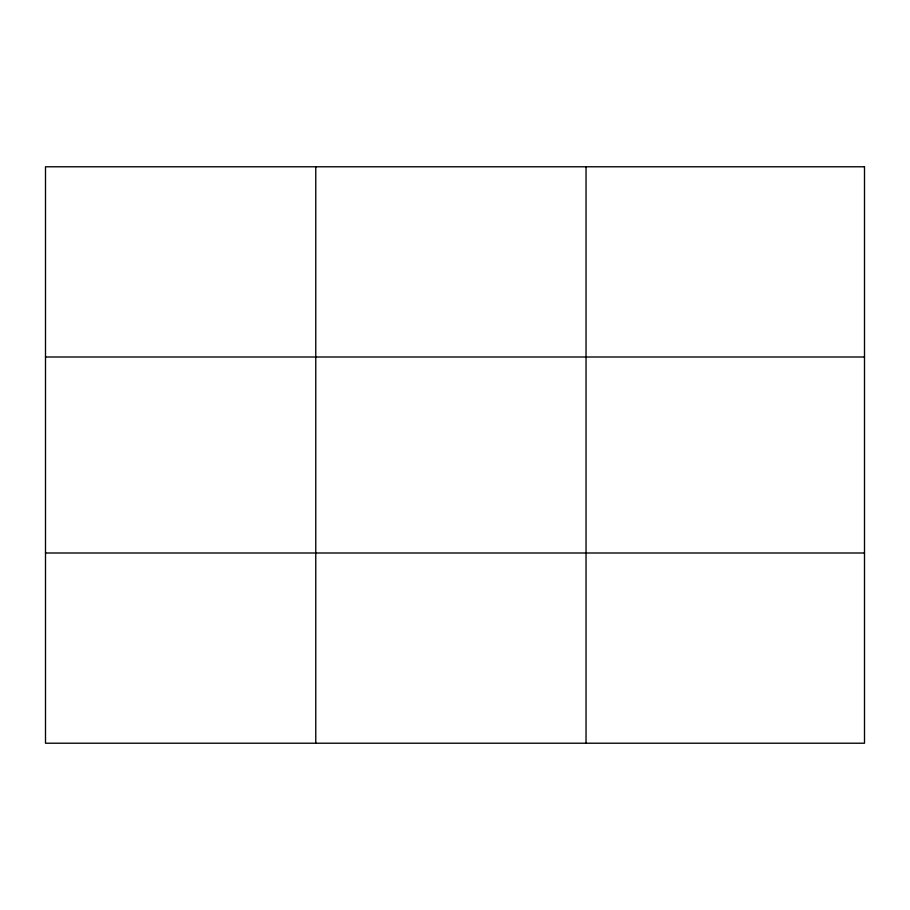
<?xml version="1.0" encoding="UTF-8"?>
<svg xmlns="http://www.w3.org/2000/svg" width="910" height="910" viewBox="0 0 910 910"><rect width="100%" height="100%" fill="white"/><g stroke="black" fill="none" stroke-linecap="round" stroke-linejoin="round"><path stroke-width="1.36" d="M315.77 166.78L315.77 743.22M586.04 166.78L586.04 743.22M45.5 357.004L864.5 357.004M45.5 552.996L864.5 552.996M864.5 166.78L864.5 743.22L45.5 743.22L45.5 166.78L864.5 166.78"/></g></svg>
